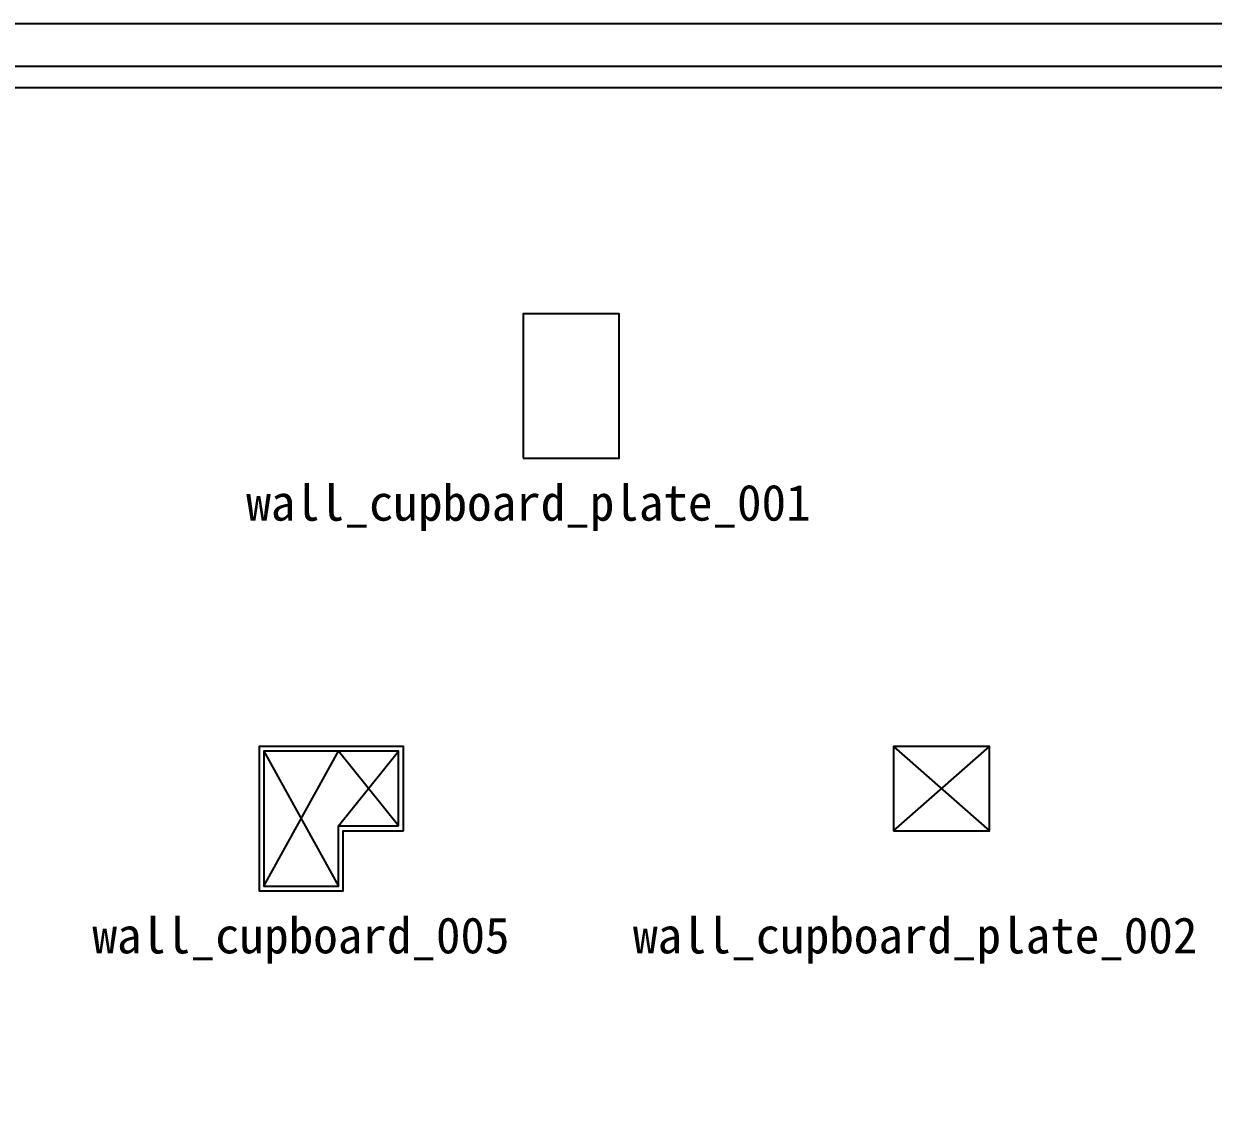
# Model space of a CAD drawing. Extents: x 422240 to 534325, y -8262 to 172635.
# Drawn here: x 471655 to 476601, y 130298 to 134768 of the extents above; entities that cross this region are included whole.
import ezdxf

# ---------------------------------------------------------------- set-up
doc = ezdxf.new("R2010")
doc.units = 0
doc.header["$LTSCALE"] = 1000
doc.header["$MEASUREMENT"] = 0
doc.layers.add('PM-家具', color=146, linetype='Continuous')
doc.styles.get("Standard").update_dxf_attribs({"font": 'gbenor.shx', "bigfont": 'gbcbig.shx'})

# ---------------------------------------------------------------- blocks, each defined once
blk = doc.blocks.new('厨房摆放方案图例')
at = {"color": 251}
blk.add_line((80419.2, 2265.3), (65764.7, 2265.3), dxfattribs=at)
blk.add_line((80315.9, 2162), (65868.1, 2162))
blk.add_lwpolyline([(65528.4, -8203), (80625.9, -8203), (80625.9, 2472), (65528.4, 2472)], close=True)

msp = doc.modelspace()

# ---------------------------------------------------------------- linework, layer by layer
at = {"layer": 'PM-家具', "color": 250}
for p, q in [((472653.7, 131743.8), (472963.7, 131183.8)), ((472653.7, 131183.8), (472963.7, 131743.8)), ((473213.7, 131433.8), (472963.7, 131743.8)), ((472963.7, 131433.8), (473213.7, 131743.8)), ((475271.2, 131763.8), (475671.2, 131413.8)), ((475271.2, 131413.8), (475671.2, 131763.8))]:
    msp.add_line(p, q, dxfattribs=at)
at = {"layer": 'PM-家具'}
for points in [[(473731.7, 132962.3), (474131.7, 132962.3), (474131.7, 133562.3), (473731.7, 133562.3)], [(475271.2, 131413.8), (475671.2, 131413.8), (475671.2, 131763.8), (475271.2, 131763.8)]]:
    msp.add_lwpolyline(points, close=True, dxfattribs=at)
msp.add_lwpolyline([(473233.7, 131413.8), (473233.7, 131763.8), (472633.7, 131763.8), (472633.7, 131163.8), (472983.7, 131163.8), (472983.7, 131413.8), (473233.7, 131413.8)], dxfattribs=at)
at = {"layer": 'PM-家具', "color": 250}
msp.add_lwpolyline([(473213.7, 131433.8), (473213.7, 131743.8), (472653.7, 131743.8), (472653.7, 131183.8), (472963.7, 131183.8), (472963.7, 131433.8)], close=True, dxfattribs=at)

# ---------------------------------------------------------------- block references
at = {"xscale": 0.8588563178291333, "yscale": 0.8588563178291333, "zscale": 0.8588563178291333}
msp.add_blockref('厨房摆放方案图例', (409962.5, 132644.6), dxfattribs=at)

# ---------------------------------------------------------------- texts
at = {"char_height": 150, "attachment_point": 1}
for s, insert in [('{\\f@FangSong|b0|i0|c134|p49;wall_cupboard_plate_001}', (472580.3, 132852.5)), ('{\\f@FangSong|b0|i0|c134|p49;wall_cupboard_005}', (471940.5, 131054)), ('{\\f@FangSong|b0|i0|c134|p49;wall_cupboard_plate_002}', (474188.7, 131054))]:
    msp.add_mtext_dynamic_manual_height_columns(s, width=1434.402, gutter_width=1750, heights=[0], dxfattribs=dict(at, insert=insert))

doc.saveas('drawing.dxf')
